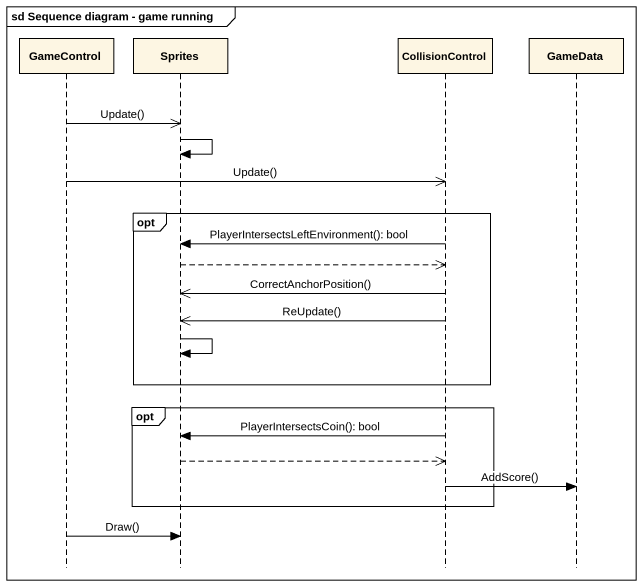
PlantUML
@startuml
mainframe sd Sequence diagram - game running
hide footbox
participant GameControl
participant Sprites
participant CollisionControl
participant GameData

GameControl ->> Sprites : Update()
Sprites -> Sprites
GameControl ->> CollisionControl : Update()
opt
  CollisionControl -> Sprites : PlayerIntersectsLeftEnvironment(): bool
  Sprites -->> CollisionControl
  CollisionControl ->> Sprites : CorrectAnchorPosition()
  CollisionControl ->> Sprites : ReUpdate()
  Sprites -> Sprites
end
opt
  CollisionControl -> Sprites : PlayerIntersectsCoin(): bool
  Sprites -->> CollisionControl
  CollisionControl -> GameData : AddScore()
end
GameControl -> Sprites : Draw()
@enduml
